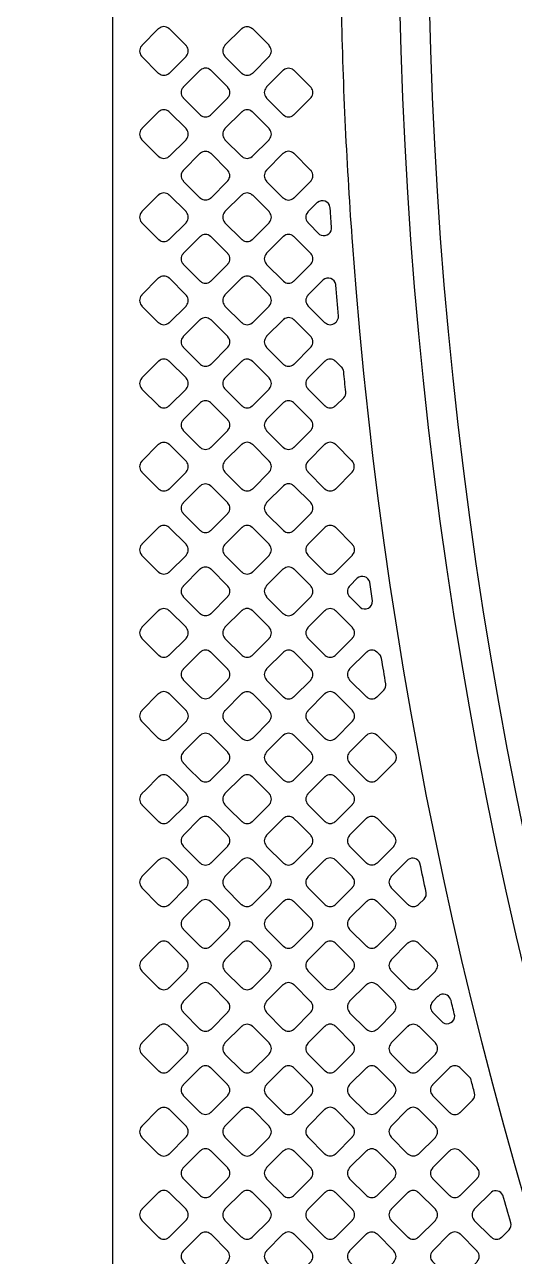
# Model space of a CAD drawing. Extents: x 0 to 248, y 0 to 175.
# Drawn here: x 77.443 to 78.713, y 146.224 to 149.418 of the extents above; entities that cross this region are included whole.
import ezdxf

# ---------------------------------------------------------------- set-up
doc = ezdxf.new("R2010")
doc.units = 0
doc.layers.add('gbr-dxf', color=7, linetype='Continuous')
doc.layers.add('gbr-outline-dxf', color=2, linetype='Continuous')

msp = doc.modelspace()

# ---------------------------------------------------------------- linework, layer by layer
at = {"layer": 'gbr-dxf', "linetype": 'Continuous'}
for points in [[(83.5493, 139.8215), (80.9089, 142.4619, -0.042015), (80.9048, 142.4667, -0.166954), (78.4137, 149.7194, -0.014027)], [(78.4899, 149.7178, 0.16691), (80.9647, 142.5139), (83.6011, 139.8775, -0.019676)], [(77.6717, 145.687), (77.6717, 146.5461, -0.016316), (77.6717, 146.5476, -0.016383), (77.6717, 146.5491), (77.6717, 147.4082, -0.016316), (77.6717, 147.4097, -0.01633), (77.6717, 147.4112), (77.6717, 147.4666, -0.013354), (77.6717, 147.4678), (77.6717, 149.4692, -0.034868)], [(78.2641, 149.4586, 0.012838), (78.2932, 148.8456, -0.017977), (78.2933, 148.844, 0.148382), (80.7903, 142.3653), (80.7906, 142.3649, 0.019899), (80.8008, 142.3538, -0.01365), (80.8016, 142.3529), (81.0112, 142.1433, -0.018805), (81.0124, 142.1422, 0.111695), (81.1151, 142.0774, -0.017124), (81.1165, 142.0768, -0.221605), (81.238, 141.9556, -0.020682), (81.2387, 141.9538, 0.111689), (81.3035, 141.8511, -0.023293)]]:
    msp.add_lwpolyline(points, format="xyb", dxfattribs=at)
for points in [[(77.7463, 149.3365, -0.091558), (77.7472, 149.3349), (77.7897, 149.2925, -0.103868), (77.7915, 149.2914, 0.379731), (77.8175, 149.2914, -0.096265), (77.8191, 149.2924), (77.8618, 149.335, -0.096266), (77.8627, 149.3367, 0.379731), (77.8627, 149.3626, -0.08798), (77.8618, 149.3641), (77.8191, 149.4068, -0.091855), (77.8176, 149.4078, 0.379731), (77.7916, 149.4078, -0.096265), (77.79, 149.4068), (77.7473, 149.3641, -0.096266), (77.7463, 149.3625, 0.379731)], [(77.9619, 149.3367, -0.107365), (77.9629, 149.3349), (78.0054, 149.2924, -0.103498), (78.0072, 149.2914, 0.378858), (78.0331, 149.2914, -0.095506), (78.0347, 149.2924), (78.0773, 149.3349, -0.095796), (78.0782, 149.3365, 0.379293), (78.0782, 149.3625, -0.104392), (78.0772, 149.3643), (78.0348, 149.4067, -0.107817), (78.0329, 149.4077, 0.379731), (78.007, 149.4077, -0.096265), (78.0053, 149.4068), (77.9629, 149.3643, -0.095916), (77.9619, 149.3627, 0.379289)], [(77.8541, 149.2289, -0.106082), (77.8551, 149.2271), (77.8976, 149.1846, -0.099711), (77.8993, 149.1836, 0.379293), (77.9253, 149.1836, -0.095956), (77.9269, 149.1846), (77.9695, 149.2272, -0.096314), (77.9705, 149.2288, 0.379703), (77.9706, 149.2548, -0.091581), (77.9696, 149.2563), (77.9269, 149.2991, -0.095895), (77.9252, 149.3001, 0.379293), (77.8993, 149.3, -0.096265), (77.8976, 149.2991), (77.8551, 149.2565, -0.096227), (77.8541, 149.2549, 0.379506)], [(78.0697, 149.2289, -0.103621), (78.0707, 149.2271), (78.1131, 149.1847, -0.09979), (78.1148, 149.1837, 0.379731), (78.1408, 149.1837, -0.09572), (78.1424, 149.1847), (78.1849, 149.2272, -0.095602), (78.1859, 149.2288, 0.378906), (78.1859, 149.2548, -0.107803), (78.1849, 149.2566), (78.1425, 149.299, -0.095895), (78.1408, 149.3, 0.378906), (78.1149, 149.3, -0.095506), (78.1132, 149.299), (78.0706, 149.2564, -0.095935), (78.0697, 149.2548, 0.379287)], [(77.7463, 149.1471, 0.379293), (77.7463, 149.1211, -0.087748), (77.7472, 149.1196), (77.7899, 149.0769, -0.100054), (77.7916, 149.0759, 0.379731), (77.8176, 149.0759, -0.096265), (77.8193, 149.0769), (77.8618, 149.1194, -0.096214), (77.8627, 149.121, 0.379672), (77.8628, 149.147, -0.091581), (77.8618, 149.1485), (77.8191, 149.1913, -0.095935), (77.8174, 149.1923, 0.379196), (77.7915, 149.1923, -0.096157), (77.7899, 149.1913), (77.7473, 149.1487, -0.095602)], [(77.9619, 149.1211, -0.105329), (77.9629, 149.1193), (78.0053, 149.0769, -0.099711), (78.007, 149.0759, 0.379293), (78.033, 149.0759, -0.095956), (78.0346, 149.0769), (78.0772, 149.1195, -0.096266), (78.0782, 149.1211, 0.379731), (78.0782, 149.1471, -0.091558), (78.0773, 149.1487), (78.0347, 149.1912, -0.096332), (78.0331, 149.1922, 0.379289), (78.0071, 149.1922, -0.095506), (78.0055, 149.1913), (77.9629, 149.1487, -0.097917), (77.9619, 149.147, 0.379287)], [(77.8542, 149.0393, 0.378771), (77.8542, 149.0134, -0.102052), (77.8552, 149.0116), (77.8977, 148.9692, -0.09866), (77.8993, 148.9682, 0.379441), (77.9253, 148.9682, -0.095506), (77.9269, 148.9691), (77.9695, 149.0117, -0.095602), (77.9704, 149.0133, 0.379293), (77.9704, 149.0393, -0.095956), (77.9694, 149.0409), (77.927, 149.0834, -0.100261), (77.9252, 149.0844, 0.379155), (77.8993, 149.0844, -0.097612), (77.8976, 149.0834), (77.8552, 149.041, -0.097795)], [(78.0696, 149.0133, -0.100032), (78.0706, 149.0116), (78.1132, 148.969, -0.096266), (78.1148, 148.968, 0.379731), (78.1408, 148.968, -0.09572), (78.1424, 148.969), (78.185, 149.0116, -0.096266), (78.186, 149.0133, 0.379731), (78.186, 149.0393, -0.09572), (78.185, 149.0409), (78.1422, 149.0837, -0.083134), (78.1408, 149.0846, 0.379731), (78.1149, 149.0846, -0.096265), (78.1132, 149.0836), (78.0705, 149.0409, -0.096266), (78.0696, 149.0393, 0.379731)], [(77.7463, 148.9055, -0.083271), (77.7472, 148.9041), (77.7899, 148.8614, -0.096266), (77.7915, 148.8604, 0.379731), (77.8175, 148.8604, -0.09572), (77.8191, 148.8614), (77.8618, 148.904, -0.096214), (77.8627, 148.9056, 0.379672), (77.8628, 148.9316, -0.095612), (77.8618, 148.9332), (77.8193, 148.9757, -0.099605), (77.8175, 148.9767, 0.378681), (77.7916, 148.9767, -0.097612), (77.79, 148.9758), (77.7473, 148.9331, -0.098), (77.7463, 148.9314, 0.379506)], [(77.9619, 148.9057, -0.102052), (77.9629, 148.9039), (78.0055, 148.8613, -0.097675), (78.0072, 148.8604, 0.378681), (78.0331, 148.8604, -0.095614), (78.0347, 148.8613), (78.0773, 148.9039, -0.095602), (78.0782, 148.9055, 0.379293), (78.0782, 148.9315, -0.096265), (78.0772, 148.9331), (78.0347, 148.9757, -0.100054), (78.0329, 148.9767, 0.379731), (78.007, 148.9767, -0.096265), (78.0053, 148.9757), (77.9629, 148.9333, -0.096227), (77.9619, 148.9316, 0.379506)], [(78.1773, 148.9055, -0.091558), (78.1783, 148.9039), (78.2079, 148.8742, 0.539425), (78.2392, 148.8884, -0.001153), (78.2356, 148.9414, -0.051697), (78.2349, 148.9444, 0.60336), (78.2025, 148.9566, -0.050691), (78.2001, 148.9549), (78.1783, 148.9331, -0.096558), (78.1773, 148.9314, 0.379731)], [(77.8541, 148.7978, -0.096265), (77.855, 148.7962), (77.8978, 148.7535, -0.091964), (77.8993, 148.7525, 0.379731), (77.9253, 148.7525, -0.095756), (77.9269, 148.7535), (77.9696, 148.7962, -0.096266), (77.9705, 148.7978, 0.379731), (77.9705, 148.8238, -0.100032), (77.9695, 148.8255), (77.927, 148.868, -0.103446), (77.9252, 148.869, 0.379731), (77.8993, 148.869, -0.096265), (77.8976, 148.868), (77.855, 148.8255, -0.095916), (77.8541, 148.8238, 0.379731)], [(78.0697, 148.7978, -0.096265), (78.0707, 148.7962), (78.1134, 148.7535, -0.091964), (78.1149, 148.7525, 0.379731), (78.1409, 148.7525, -0.096265), (78.1425, 148.7535), (78.185, 148.796, -0.095916), (78.186, 148.7976, 0.379731), (78.186, 148.8236, -0.100266), (78.185, 148.8253), (78.1423, 148.868, -0.087638), (78.1408, 148.869, 0.379731), (78.1149, 148.869, -0.096265), (78.1132, 148.868), (78.0707, 148.8254, -0.095916), (78.0697, 148.8238, 0.379731)], [(77.7463, 148.6901, -0.09572), (77.7473, 148.6884), (77.7898, 148.6459, -0.107548), (77.7916, 148.6449, 0.379731), (77.8176, 148.6449, -0.09572), (77.8193, 148.6459), (77.8618, 148.6884, -0.096266), (77.8627, 148.69, 0.379731), (77.8627, 148.716, -0.100032), (77.8617, 148.7177), (77.8192, 148.7602, -0.104018), (77.8174, 148.7612, 0.379731), (77.7915, 148.7612, -0.09572), (77.7898, 148.7602), (77.7473, 148.7177, -0.096266), (77.7463, 148.716, 0.379731)], [(77.9619, 148.69, -0.095866), (77.9628, 148.6884), (78.0056, 148.6457, -0.094397), (78.0072, 148.6447, 0.379506), (78.0331, 148.6447, -0.096117), (78.0348, 148.6457), (78.0774, 148.6883, -0.095916), (78.0784, 148.69, 0.379731), (78.0784, 148.7159, -0.099825), (78.0774, 148.7177), (78.0348, 148.7602, -0.103821), (78.0331, 148.7612, 0.379506), (78.0071, 148.7612, -0.098229), (78.0054, 148.7602), (77.9628, 148.7176, -0.095796), (77.9619, 148.716, 0.378906)], [(78.1775, 148.69, -0.099643), (78.1785, 148.6883), (78.2211, 148.6458, -0.095364), (78.2227, 148.6448, 0.37864), (78.2486, 148.6449, -0.097995), (78.2503, 148.6458), (78.2517, 148.6472), (78.2517, 148.6473, 0.203572), (78.257, 148.662, -0.039868), (78.257, 148.6623, -0.001711), (78.2502, 148.7427, -0.042186), (78.2499, 148.7438, 0.59703), (78.217, 148.756, -0.033529), (78.2163, 148.7554), (78.1785, 148.7176, -0.095535), (78.1775, 148.716, 0.378906)], [(77.8542, 148.5823, -0.107718), (77.8553, 148.5805), (77.8976, 148.5381, -0.104018), (77.8994, 148.537, 0.379731), (77.9254, 148.537, -0.096225), (77.9271, 148.538), (77.9695, 148.5805, -0.096558), (77.9705, 148.5821, 0.379731), (77.9705, 148.6081, -0.103612), (77.9695, 148.6099), (77.9271, 148.6523, -0.107548), (77.9252, 148.6534, 0.379731), (77.8993, 148.6534, -0.096225), (77.8976, 148.6524), (77.8552, 148.6099, -0.096558), (77.8542, 148.6083, 0.379731)], [(78.0697, 148.6081, 0.379293), (78.0697, 148.5822, -0.091745), (78.0706, 148.5806), (78.1133, 148.5379, -0.087638), (78.1148, 148.537, 0.379731), (78.1408, 148.537, -0.096265), (78.1424, 148.538), (78.185, 148.5806, -0.096214), (78.186, 148.5822, 0.379672), (78.186, 148.6082, -0.103621), (78.185, 148.61), (78.1425, 148.6525, -0.091205), (78.1409, 148.6535, 0.378858), (78.115, 148.6535, -0.09527), (78.1134, 148.6525), (78.0706, 148.6098, -0.095602)], [(77.7464, 148.4745, -0.095614), (77.7473, 148.4729), (77.7901, 148.4301, -0.091364), (77.7916, 148.4292, 0.378906), (77.8176, 148.4292, -0.095506), (77.8192, 148.4302), (77.8619, 148.4728, -0.095935), (77.8629, 148.4745, 0.379287), (77.8629, 148.5004, -0.091581), (77.8619, 148.502), (77.8192, 148.5447, -0.095796), (77.8175, 148.5457, 0.379032), (77.7916, 148.5457, -0.098229), (77.7899, 148.5447), (77.7473, 148.5021, -0.097675), (77.7464, 148.5004, 0.378681)], [(77.962, 148.4745, -0.107598), (77.963, 148.4727), (78.0054, 148.4303, -0.103498), (78.0072, 148.4293, 0.379293), (78.0331, 148.4293, -0.095956), (78.0348, 148.4303), (78.0772, 148.4728, -0.096266), (78.0782, 148.4744, 0.379731), (78.0782, 148.5004, -0.103612), (78.0772, 148.5022), (78.0349, 148.5445, -0.107817), (78.0331, 148.5455, 0.379289), (78.0071, 148.5456, -0.095506), (78.0055, 148.5446), (77.963, 148.5021, -0.095935), (77.962, 148.5004, 0.379287)], [(78.1774, 148.4745, -0.096265), (78.1784, 148.4729), (78.221, 148.4302, -0.096332), (78.2227, 148.4292, 0.379289), (78.2486, 148.4292, -0.095778), (78.2503, 148.4302), (78.2707, 148.4506), (78.2707, 148.4506, 0.208264), (78.276, 148.4657, -0.001149), (78.2706, 148.5184, -0.038953), (78.2706, 148.5187, 0.154641), (78.2654, 148.5296, -0.04073), (78.2652, 148.5298), (78.2504, 148.5446, -0.104018), (78.2486, 148.5457, 0.379731), (78.2226, 148.5457, -0.09572), (78.221, 148.5447), (78.1784, 148.5021, -0.095916), (78.1774, 148.5005, 0.379731)], [(77.8542, 148.3926, 0.379214), (77.8542, 148.3667, -0.096625), (77.8552, 148.365), (77.8978, 148.3225, -0.091913), (77.8993, 148.3215, 0.379731), (77.9253, 148.3215, -0.09572), (77.9269, 148.3225), (77.9695, 148.3651, -0.096314), (77.9705, 148.3668, 0.379703), (77.9706, 148.3927, -0.091581), (77.9696, 148.3943), (77.927, 148.4369, -0.095796), (77.9253, 148.4379, 0.378815), (77.8994, 148.4379, -0.095506), (77.8978, 148.4369), (77.8551, 148.3943, -0.095602)], [(78.0697, 148.3668, -0.104215), (78.0707, 148.365), (78.1132, 148.3225, -0.100054), (78.1149, 148.3215, 0.379731), (78.1409, 148.3215, -0.096265), (78.1425, 148.3225), (78.185, 148.365, -0.096266), (78.186, 148.3666, 0.379731), (78.186, 148.3926, -0.107718), (78.185, 148.3944), (78.1425, 148.4369, -0.096266), (78.1408, 148.4379, 0.379731), (78.1149, 148.4379, -0.09572), (78.1132, 148.4369), (78.0707, 148.3944, -0.095916), (78.0697, 148.3928, 0.379731)], [(77.7464, 148.2589, -0.096265), (77.7474, 148.2573), (77.7898, 148.2149, -0.107817), (77.7916, 148.2138, 0.379731), (77.8176, 148.2138, -0.096265), (77.8193, 148.2148), (77.8618, 148.2573, -0.095916), (77.8627, 148.259, 0.379731), (77.8627, 148.2849, -0.100266), (77.8617, 148.2866), (77.8194, 148.329, -0.104018), (77.8176, 148.33, 0.379731), (77.7916, 148.33, -0.095865), (77.79, 148.3291), (77.7474, 148.2865, -0.095628), (77.7464, 148.2849, 0.379731)], [(77.9619, 148.259, -0.095506), (77.9628, 148.2574), (78.0056, 148.2146, -0.091703), (78.0072, 148.2137, 0.379293), (78.0331, 148.2137, -0.096625), (78.0348, 148.2147), (78.0774, 148.2573, -0.096121), (78.0784, 148.2589, 0.379672), (78.0784, 148.2849, -0.091581), (78.0774, 148.2864), (78.0347, 148.3292, -0.095602), (78.033, 148.3302, 0.379214), (78.0071, 148.3301, -0.096625), (78.0054, 148.3292), (77.9629, 148.2866, -0.096332), (77.9619, 148.285, 0.379289)], [(78.1774, 148.2589, -0.096157), (78.1784, 148.2573), (78.221, 148.2147, -0.095585), (78.2226, 148.2137, 0.379276), (78.2486, 148.2137, -0.095612), (78.2502, 148.2147), (78.2929, 148.2574, 0.203872), (78.2979, 148.2722), (78.2974, 148.2766, 0.149021), (78.2923, 148.2871, -0.041974), (78.2921, 148.2873), (78.2504, 148.329, -0.103498), (78.2486, 148.3301, 0.378815), (78.2227, 148.3301, -0.095778), (78.221, 148.3291), (78.1784, 148.2865, -0.095935), (78.1774, 148.2849, 0.379196)], [(77.8542, 148.1513, -0.107762), (77.8553, 148.1494), (77.8977, 148.107, -0.103821), (77.8994, 148.106, 0.379731), (77.9254, 148.106, -0.096265), (77.9271, 148.107), (77.9696, 148.1495, -0.095916), (77.9705, 148.1511, 0.379731), (77.9705, 148.1771, -0.103999), (77.9695, 148.1789), (77.9271, 148.2213, -0.107758), (77.9252, 148.2223, 0.379731), (77.8993, 148.2223, -0.096265), (77.8976, 148.2213), (77.8552, 148.1789, -0.095916), (77.8542, 148.1773, 0.379731)], [(78.0697, 148.1771, 0.379293), (78.0697, 148.1511, -0.091954), (78.0706, 148.1496), (78.1133, 148.1069, -0.087516), (78.1148, 148.106, 0.379731), (78.1408, 148.106, -0.09572), (78.1424, 148.1069), (78.185, 148.1496, -0.096214), (78.186, 148.1512, 0.379672), (78.186, 148.1772, -0.095612), (78.1851, 148.1788), (78.1423, 148.2215, -0.082483), (78.1409, 148.2224, 0.378906), (78.115, 148.2224, -0.095506), (78.1134, 148.2214), (78.0706, 148.1787, -0.095602)], [(77.7463, 148.0434, -0.09148), (77.7472, 148.0419), (77.7899, 147.9992, -0.103498), (77.7917, 147.9982, 0.378906), (77.8176, 147.9982, -0.095506), (77.8192, 147.9991), (77.8619, 148.0418, -0.095602), (77.8629, 148.0435, 0.379293), (77.8629, 148.0694, -0.087748), (77.8619, 148.0709), (77.8191, 148.1137, -0.091913), (77.8176, 148.1146, 0.379731), (77.7916, 148.1146, -0.09572), (77.79, 148.1137), (77.7473, 148.071, -0.096332), (77.7463, 148.0694, 0.379289)], [(77.962, 148.0435, -0.109166), (77.9631, 148.0416), (78.0054, 147.9993, -0.103498), (78.0072, 147.9983, 0.379293), (78.0331, 147.9983, -0.095956), (78.0348, 147.9993), (78.0772, 148.0418, -0.096266), (78.0782, 148.0434, 0.379731), (78.0782, 148.0694, -0.103612), (78.0772, 148.0712), (78.0349, 148.1134, -0.107817), (78.0331, 148.1145, 0.379289), (78.0071, 148.1145, -0.095506), (78.0055, 148.1135), (77.963, 148.0711, -0.097917), (77.962, 148.0694, 0.379287)], [(78.1774, 148.0434, -0.087748), (78.1783, 148.0419), (78.2212, 147.999, -0.083056), (78.2226, 147.9981, 0.379731), (78.2486, 147.9981, -0.09572), (78.2502, 147.9991), (78.2929, 148.0418, -0.096266), (78.2939, 148.0435, 0.379731), (78.2939, 148.0694, -0.082756), (78.293, 148.0708), (78.2501, 148.1138, -0.087516), (78.2486, 148.1147, 0.379731), (78.2227, 148.1147, -0.09572), (78.221, 148.1137), (78.1783, 148.071, -0.095916), (78.1774, 148.0694, 0.379731)], [(77.8542, 147.9616, 0.379214), (77.8542, 147.9356, -0.104392), (77.8552, 147.9338), (77.8976, 147.8915, -0.09979), (77.8993, 147.8905, 0.379731), (77.9253, 147.8905, -0.09572), (77.9269, 147.8914), (77.9695, 147.9341, -0.096111), (77.9705, 147.9357, 0.379229), (77.9705, 147.9617, -0.091476), (77.9696, 147.9632), (77.927, 148.0058, -0.095796), (77.9253, 148.0068, 0.378815), (77.8994, 148.0068, -0.095506), (77.8978, 148.0059), (77.8551, 147.9632, -0.095602)], [(78.0697, 147.9357, -0.103612), (78.0707, 147.9339), (78.1132, 147.8915, -0.09979), (78.1149, 147.8904, 0.379731), (78.1409, 147.8904, -0.09572), (78.1425, 147.8914), (78.185, 147.9339, -0.096266), (78.186, 147.9356, 0.379731), (78.186, 147.9615, -0.107718), (78.185, 147.9634), (78.1425, 148.0059, -0.096266), (78.1408, 148.0069, 0.379731), (78.1149, 148.0069, -0.09572), (78.1132, 148.0059), (78.0707, 147.9634, -0.096266), (78.0697, 147.9617, 0.379731)], [(78.2852, 147.9616, 0.379293), (78.2852, 147.9356, -0.096625), (78.2862, 147.934), (78.313, 147.9072, 0.637213), (78.3454, 147.924, -0.001064), (78.3382, 147.9721, 0.553605), (78.3059, 147.9829), (78.2862, 147.9632, -0.095796)], [(77.7464, 147.8279, -0.087314), (77.7473, 147.8264), (77.7899, 147.7838, -0.09979), (77.7916, 147.7828, 0.379731), (77.8176, 147.7828, -0.09572), (77.8193, 147.7838), (77.8618, 147.8263, -0.096266), (77.8627, 147.8279, 0.379731), (77.8627, 147.8539, -0.092139), (77.8618, 147.8555), (77.8192, 147.898, -0.096227), (77.8176, 147.899, 0.379731), (77.7916, 147.899, -0.096265), (77.79, 147.898), (77.7474, 147.8555, -0.096266), (77.7464, 147.8538, 0.379731)], [(77.9619, 147.8279, -0.103834), (77.9629, 147.8262), (78.0054, 147.7837, -0.09979), (78.0071, 147.7827, 0.379731), (78.0331, 147.7827, -0.09572), (78.0347, 147.7836), (78.0774, 147.8263, -0.095628), (78.0784, 147.8279, 0.379731), (78.0784, 147.8539, -0.091745), (78.0774, 147.8554), (78.0347, 147.8981, -0.095916), (78.0331, 147.8991, 0.379731), (78.0071, 147.8991, -0.096265), (78.0054, 147.8981), (77.9629, 147.8556, -0.095916), (77.9619, 147.8539, 0.379731)], [(78.1775, 147.8279, -0.099825), (78.1785, 147.8262), (78.221, 147.7837, -0.095958), (78.2226, 147.7827, 0.379731), (78.2486, 147.7827, -0.09572), (78.2502, 147.7837), (78.2928, 147.8263, -0.095916), (78.2938, 147.8279, 0.379731), (78.2938, 147.8539, -0.096265), (78.2928, 147.8556), (78.2503, 147.898, -0.100054), (78.2486, 147.899, 0.379731), (78.2227, 147.899, -0.096265), (78.221, 147.8981), (78.1785, 147.8555, -0.095916), (78.1775, 147.8539, 0.379731)], [(77.8542, 147.7202, -0.100266), (77.8552, 147.7185), (77.8978, 147.6759, -0.096266), (77.8994, 147.675, 0.379731), (77.9254, 147.675, -0.09572), (77.9271, 147.6759), (77.9696, 147.7184, -0.096266), (77.9705, 147.7201, 0.379731), (77.9705, 147.746, -0.096225), (77.9695, 147.7477), (77.927, 147.7903, -0.100054), (77.9252, 147.7913, 0.379731), (77.8993, 147.7913, -0.096265), (77.8976, 147.7903), (77.8552, 147.7479, -0.095916), (77.8542, 147.7462, 0.379731)], [(78.0697, 147.7201, -0.099603), (78.0707, 147.7184), (78.1132, 147.6759, -0.095535), (78.1148, 147.6749, 0.378906), (78.1408, 147.6749, -0.095778), (78.1424, 147.6759), (78.1851, 147.7186, -0.095602), (78.186, 147.7202, 0.379293), (78.186, 147.7461, -0.095956), (78.185, 147.7478), (78.1424, 147.7905, -0.083121), (78.141, 147.7914, 0.379731), (78.115, 147.7914, -0.096265), (78.1133, 147.7904), (78.0707, 147.7477, -0.096111), (78.0697, 147.7461, 0.379289)], [(78.2851, 147.7202, -0.095612), (78.2861, 147.7186), (78.3288, 147.6759, -0.095824), (78.3304, 147.6749, 0.378943), (78.3564, 147.6749, -0.095778), (78.358, 147.6759), (78.3747, 147.6926), (78.3748, 147.6926, 0.217125), (78.38, 147.7084, -0.001434), (78.3689, 147.7745), (78.3689, 147.7747, 0.139352), (78.3639, 147.7844, -0.042496), (78.3637, 147.7847), (78.3581, 147.7903, -0.104018), (78.3563, 147.7913, 0.379731), (78.3303, 147.7913, -0.09572), (78.3287, 147.7903), (78.2861, 147.7478, -0.096214), (78.2852, 147.7461, 0.379672)], [(77.7463, 147.6123, -0.082756), (77.7472, 147.611), (77.79, 147.5681, -0.096266), (77.7916, 147.5672, 0.379731), (77.8176, 147.5672, -0.09572), (77.8193, 147.5681), (77.8619, 147.6108, -0.096266), (77.8629, 147.6124, 0.379731), (77.8629, 147.6384, -0.09572), (77.8619, 147.64), (77.8193, 147.6826, -0.09979), (77.8176, 147.6836, 0.379731), (77.7916, 147.6836, -0.09572), (77.79, 147.6826), (77.7473, 147.64, -0.096266), (77.7463, 147.6383, 0.379731)], [(77.962, 147.6124, -0.100266), (77.963, 147.6107), (78.0055, 147.5682, -0.096111), (78.0071, 147.5673, 0.379289), (78.0331, 147.5672, -0.095866), (78.0347, 147.5682), (78.0773, 147.6108, -0.095585), (78.0782, 147.6124, 0.379287), (78.0782, 147.6383, -0.096157), (78.0773, 147.64), (78.0348, 147.6825, -0.099849), (78.033, 147.6835, 0.379293), (78.0071, 147.6835, -0.096625), (78.0054, 147.6825), (77.963, 147.64, -0.095916), (77.962, 147.6384, 0.379731)], [(78.1773, 147.6383, 0.379214), (78.1774, 147.6124, -0.095956), (78.1783, 147.6107), (78.2211, 147.568, -0.091437), (78.2226, 147.5671, 0.379731), (78.2486, 147.5671, -0.096265), (78.2502, 147.5681), (78.2929, 147.6108, -0.096332), (78.2939, 147.6124, 0.379289), (78.2939, 147.6384, -0.0827), (78.2931, 147.6398), (78.2501, 147.6827, -0.08752), (78.2486, 147.6837, 0.378815), (78.2227, 147.6837, -0.095506), (78.221, 147.6827), (78.1783, 147.64, -0.095535)], [(77.8542, 147.5046, -0.096248), (77.8552, 147.503), (77.8694, 147.4887), (77.8977, 147.4604, -0.092126), (77.8993, 147.4594, 0.379731), (77.9253, 147.4594, -0.09572), (77.9269, 147.4604), (77.9696, 147.503, -0.095916), (77.9705, 147.5047, 0.379731), (77.9705, 147.5306, -0.100266), (77.9695, 147.5324), (77.9272, 147.5747, -0.103868), (77.9254, 147.5758, 0.379731), (77.8994, 147.5758, -0.096265), (77.8977, 147.5748), (77.8552, 147.5322, -0.095916), (77.8542, 147.5306, 0.379731)], [(78.0697, 147.5047, -0.095866), (78.0706, 147.5031), (78.1134, 147.4603, -0.091364), (78.115, 147.4594, 0.379214), (78.1409, 147.4594, -0.096625), (78.1426, 147.4604), (78.185, 147.5029, -0.096121), (78.186, 147.5045, 0.379672), (78.186, 147.5305, -0.100082), (78.185, 147.5322), (78.1423, 147.5749, -0.08752), (78.1408, 147.5759, 0.379214), (78.1149, 147.5758, -0.095956), (78.1132, 147.5749), (78.0707, 147.5323, -0.096266), (78.0697, 147.5307, 0.379289)], [(78.2852, 147.5046, -0.095612), (78.2861, 147.5029), (78.3288, 147.4603, -0.091205), (78.3303, 147.4594, 0.379214), (78.3563, 147.4594, -0.095956), (78.3579, 147.4604), (78.4036, 147.5061, 0.306791), (78.404, 147.5289), (78.3579, 147.5749, -0.08752), (78.3564, 147.5758, 0.37925), (78.3305, 147.5758, -0.096625), (78.3288, 147.5748), (78.2862, 147.5322, -0.096214), (78.2852, 147.5305, 0.379672)], [(77.7463, 147.3967, -0.100082), (77.7473, 147.395), (77.7898, 147.3525, -0.096227), (77.7915, 147.3515, 0.379201), (77.8174, 147.3516, -0.095956), (77.8191, 147.3525), (77.8619, 147.3953, -0.094757), (77.8628, 147.397, 0.378399), (77.8628, 147.4229, -0.095956), (77.8618, 147.4245), (77.8335, 147.4528), (77.8193, 147.467, -0.100335), (77.8176, 147.468, 0.379672), (77.7916, 147.468, -0.096157), (77.79, 147.467), (77.7573, 147.4344), (77.7473, 147.4243, -0.096627), (77.7463, 147.4227, 0.3795)], [(77.9618, 147.3969, -0.087248), (77.9627, 147.3954), (77.9732, 147.3849), (78.0057, 147.3525, -0.087645), (78.0071, 147.3516, 0.378879), (78.0331, 147.3516, -0.096367), (78.0347, 147.3525), (78.067, 147.3849), (78.0775, 147.3953, -0.095602), (78.0784, 147.3969, 0.378906), (78.0784, 147.4229, -0.09148), (78.0775, 147.4244), (78.0347, 147.4672, -0.095602), (78.0331, 147.4681, 0.379293), (78.0071, 147.4681, -0.095956), (78.0055, 147.4671), (77.9628, 147.4245, -0.096332), (77.9618, 147.4228, 0.379289)], [(78.1775, 147.3969, -0.09148), (78.1784, 147.3953), (78.1888, 147.3849), (78.221, 147.3527, -0.096111), (78.2227, 147.3517, 0.37981), (78.2486, 147.3517, -0.095956), (78.2503, 147.3527), (78.2824, 147.3848), (78.2928, 147.3953, -0.095535), (78.2938, 147.3969, 0.379214), (78.2938, 147.4229, -0.088014), (78.2929, 147.4244), (78.2502, 147.467, -0.092126), (78.2486, 147.468, 0.379731), (78.2227, 147.468, -0.09572), (78.221, 147.467), (78.1785, 147.4245, -0.096332), (78.1775, 147.4228, 0.379289)], [(77.8541, 147.2891, -0.1082), (77.8551, 147.2872), (77.8975, 147.2448, -0.104101), (77.8993, 147.2438, 0.379201), (77.9253, 147.2438, -0.095956), (77.9269, 147.2448), (77.9695, 147.2874, -0.096111), (77.9705, 147.289, 0.379423), (77.9705, 147.315, -0.107803), (77.9695, 147.3168), (77.9373, 147.349), (77.9271, 147.3592, -0.107585), (77.9252, 147.3603, 0.378329), (77.8993, 147.3603, -0.097183), (77.8977, 147.3593), (77.8551, 147.3167, -0.096857), (77.8541, 147.315, 0.3795)], [(78.0697, 147.2891, -0.096625), (78.0707, 147.2874), (78.1133, 147.2449, -0.092233), (78.1148, 147.2439, 0.37981), (78.1408, 147.2439, -0.095956), (78.1424, 147.2449), (78.185, 147.2875, -0.096332), (78.186, 147.2891, 0.37981), (78.186, 147.3151, -0.104392), (78.185, 147.3169), (78.1529, 147.349), (78.1426, 147.3592, -0.103498), (78.1409, 147.3603, 0.378906), (78.1149, 147.3603, -0.095506), (78.1133, 147.3593), (78.103, 147.349), (78.0707, 147.3167, -0.096627), (78.0697, 147.315, 0.379731)], [(78.2852, 147.2891, -0.087784), (78.2861, 147.2876), (78.3287, 147.2451, -0.100151), (78.3304, 147.2441, 0.379415), (78.3564, 147.244, -0.095612), (78.358, 147.245), (78.4005, 147.2875, -0.095686), (78.4015, 147.2892, 0.379163), (78.4014, 147.3151, -0.096815), (78.4005, 147.3168), (78.3685, 147.3488), (78.3683, 147.349), (78.358, 147.3593, -0.099849), (78.3563, 147.3603, 0.378906), (78.3303, 147.3603, -0.095866), (78.3287, 147.3593), (78.3183, 147.3489), (78.2861, 147.3168, -0.096627), (78.2852, 147.3151, 0.379731)], [(77.7464, 147.1814, -0.103884), (77.7474, 147.1796), (77.7899, 147.1371, -0.100093), (77.7916, 147.1361, 0.379422), (77.8176, 147.1361, -0.096625), (77.8192, 147.1371), (77.8617, 147.1796, -0.096332), (77.8627, 147.1812, 0.37981), (77.8627, 147.2072, -0.092348), (77.8618, 147.2087), (77.8191, 147.2514, -0.096111), (77.8174, 147.2524, 0.379357), (77.7915, 147.2524, -0.096507), (77.7898, 147.2515), (77.7473, 147.209, -0.096423), (77.7464, 147.2073, 0.379)], [(77.9619, 147.2072, 0.37947), (77.9619, 147.1813, -0.108153), (77.963, 147.1794), (78.0052, 147.1371, -0.10399), (78.007, 147.1361, 0.379308), (78.033, 147.1361, -0.09601), (78.0346, 147.137), (78.0773, 147.1797, -0.096227), (78.0782, 147.1814, 0.379422), (78.0782, 147.2073, -0.104293), (78.0772, 147.2091), (78.0349, 147.2514, -0.108174), (78.0331, 147.2524, 0.379357), (78.0071, 147.2524, -0.095968), (78.0055, 147.2515), (77.9629, 147.2089, -0.096328)], [(78.1773, 147.1813, -0.083792), (78.1782, 147.1799), (78.2209, 147.1372, -0.096627), (78.2226, 147.1362, 0.379415), (78.2485, 147.1362, -0.09601), (78.2502, 147.1372), (78.2928, 147.1798, -0.096405), (78.2938, 147.1815, 0.378836), (78.2938, 147.2074, -0.096259), (78.2928, 147.2091), (78.2503, 147.2516, -0.100215), (78.2486, 147.2526, 0.379249), (78.2226, 147.2526, -0.096458), (78.221, 147.2516), (78.1783, 147.2089, -0.096857), (78.1773, 147.2073, 0.379731)], [(78.3929, 147.1814, -0.087916), (78.3938, 147.18), (78.4365, 147.1372, -0.100215), (78.4382, 147.1362, 0.379201), (78.4642, 147.1362, -0.095956), (78.4658, 147.1372), (78.4795, 147.1509, 0.237517), (78.4846, 147.1681), (78.4846, 147.1682, -0.00165), (78.4683, 147.2441, 0.476096), (78.438, 147.2532), (78.3938, 147.209, -0.096527), (78.3929, 147.2074, 0.37937)], [(77.8542, 147.0736, -0.104392), (77.8552, 147.0718), (77.8976, 147.0294, -0.100151), (77.8993, 147.0284, 0.379308), (77.9253, 147.0284, -0.09601), (77.9269, 147.0293), (77.9694, 147.0719, -0.096227), (77.9704, 147.0735, 0.378952), (77.9704, 147.0995, -0.092052), (77.9695, 147.101), (77.9269, 147.1436, -0.096527), (77.9252, 147.1446, 0.37947), (77.8993, 147.1446, -0.096458), (77.8976, 147.1436), (77.8552, 147.1012, -0.096627), (77.8542, 147.0995, 0.379731)], [(78.0696, 147.0995, 0.378939), (78.0696, 147.0736, -0.107964), (78.0706, 147.0717), (78.113, 147.0293, -0.104101), (78.1148, 147.0283, 0.379261), (78.1407, 147.0283, -0.095956), (78.1424, 147.0293), (78.185, 147.072, -0.096121), (78.186, 147.0736, 0.379644), (78.186, 147.0996, -0.104663), (78.1849, 147.1014), (78.1426, 147.1437, -0.108174), (78.1408, 147.1447, 0.3795), (78.1148, 147.1447, -0.096614), (78.1132, 147.1438), (78.0705, 147.1012, -0.096539)], [(78.2851, 147.0996, 0.379692), (78.2852, 147.0737, -0.096953), (78.2861, 147.072), (78.3288, 147.0293, -0.092233), (78.3304, 147.0284, 0.37981), (78.3563, 147.0284, -0.095956), (78.358, 147.0294), (78.4006, 147.072, -0.096332), (78.4016, 147.0736, 0.37981), (78.4016, 147.0996, -0.10047), (78.4006, 147.1013), (78.3581, 147.1438, -0.104264), (78.3563, 147.1448, 0.379802), (78.3303, 147.1448, -0.096475), (78.3287, 147.1438), (78.2861, 147.1013, -0.096857)], [(77.7464, 146.9657, -0.10047), (77.7474, 146.964), (77.7898, 146.9216, -0.096111), (77.7915, 146.9206, 0.37981), (77.8175, 146.9206, -0.095956), (77.8191, 146.9216), (77.8617, 146.9642, -0.096332), (77.8627, 146.9658, 0.37981), (77.8627, 146.9918, -0.096625), (77.8617, 146.9934), (77.8193, 147.0359, -0.100151), (77.8175, 147.0369, 0.379731), (77.7916, 147.0369, -0.096458), (77.7899, 147.0359), (77.7474, 146.9934, -0.096627), (77.7464, 146.9917, 0.379731)], [(77.9619, 146.9918, 0.37947), (77.9619, 146.9659, -0.104293), (77.9629, 146.9641), (78.0054, 146.9216, -0.100824), (78.0071, 146.9206, 0.379742), (78.0331, 146.9206, -0.095973), (78.0347, 146.9216), (78.0772, 146.9641, -0.096121), (78.0782, 146.9658, 0.379233), (78.0782, 146.9917, -0.092621), (78.0772, 146.9933), (78.0346, 147.0359, -0.096527), (78.0329, 147.0369, 0.379), (78.007, 147.0369, -0.095968), (78.0053, 147.0359), (77.9629, 146.9935, -0.096527)], [(78.1772, 146.9917, 0.379248), (78.1773, 146.9657, -0.096723), (78.1782, 146.9641), (78.2207, 146.9217, -0.107817), (78.2226, 146.9206, 0.37981), (78.2485, 146.9206, -0.096625), (78.2502, 146.9216), (78.2928, 146.9642, -0.096111), (78.2938, 146.9658, 0.379451), (78.2938, 146.9918, -0.100588), (78.2928, 146.9935), (78.2503, 147.036, -0.103923), (78.2485, 147.037, 0.37909), (78.2226, 147.037, -0.096117), (78.2209, 147.036), (78.1782, 146.9933, -0.096509)], [(78.3929, 146.9658, -0.083317), (78.3937, 146.9644), (78.4366, 146.9216, -0.096111), (78.4382, 146.9206, 0.37981), (78.4642, 146.9206, -0.095956), (78.4658, 146.9216), (78.5084, 146.9642, -0.096332), (78.5094, 146.9658, 0.37981), (78.5094, 146.9918, -0.096625), (78.5084, 146.9935), (78.4658, 147.036, -0.100151), (78.4641, 147.0371, 0.379731), (78.4382, 147.0371, -0.096458), (78.4365, 147.0361), (78.3938, 146.9934, -0.096627), (78.3929, 146.9918, 0.379731)], [(77.8541, 146.858, -0.10047), (77.8551, 146.8563), (77.8976, 146.8138, -0.096111), (77.8993, 146.8128, 0.379415), (77.9252, 146.8128, -0.095612), (77.9269, 146.8137), (77.9695, 146.8564, -0.096092), (77.9705, 146.8581, 0.378836), (77.9705, 146.884, -0.096259), (77.9695, 146.8856), (77.9269, 146.9282, -0.100215), (77.9252, 146.9292, 0.379249), (77.8993, 146.9292, -0.096458), (77.8976, 146.9282), (77.8551, 146.8857, -0.096627), (77.8541, 146.884, 0.379731)], [(78.0697, 146.8841, 0.379649), (78.0697, 146.8581, -0.104765), (78.0707, 146.8563), (78.1131, 146.8139, -0.100824), (78.1148, 146.8129, 0.37981), (78.1408, 146.8129, -0.096625), (78.1424, 146.8139), (78.1849, 146.8563, -0.096111), (78.1859, 146.858, 0.37975), (78.1859, 146.884, -0.09253), (78.185, 146.8855), (78.1423, 146.9282, -0.096527), (78.1407, 146.9292, 0.379172), (78.1147, 146.9292, -0.096265), (78.1131, 146.9282), (78.0706, 146.8857, -0.096726)], [(78.2851, 146.8581, -0.107922), (78.2861, 146.8562), (78.3286, 146.8138, -0.103923), (78.3304, 146.8127, 0.379201), (78.3563, 146.8128, -0.096625), (78.358, 146.8137), (78.4006, 146.8563, -0.096111), (78.4016, 146.858, 0.379451), (78.4016, 146.8839, -0.104473), (78.4006, 146.8857), (78.3581, 146.9282, -0.108118), (78.3562, 146.9292, 0.379249), (78.3303, 146.9292, -0.096458), (78.3287, 146.9282), (78.2861, 146.8857, -0.096627), (78.2851, 146.884, 0.3795)], [(78.5007, 146.884, 0.379347), (78.5008, 146.858, -0.096475), (78.5017, 146.8564), (78.5277, 146.8304, 0.579421), (78.5587, 146.8483, -0.000909), (78.549, 146.8878, -0.066825), (78.5478, 146.8905, 0.544462), (78.5162, 146.8994, -0.062835), (78.5139, 146.8978), (78.5017, 146.8856, -0.095895)], [(77.7464, 146.7503, -0.096475), (77.7474, 146.7487), (77.79, 146.706, -0.092289), (77.7916, 146.7051, 0.379415), (77.8176, 146.7051, -0.09601), (77.8192, 146.706), (77.8617, 146.7486, -0.096405), (77.8627, 146.7502, 0.378836), (77.8627, 146.7762, -0.100588), (77.8617, 146.7779), (77.8192, 146.8204, -0.104101), (77.8174, 146.8214, 0.379249), (77.7914, 146.8214, -0.096458), (77.7898, 146.8204), (77.7474, 146.778, -0.096627), (77.7464, 146.7763, 0.379731)], [(77.9618, 146.7762, 0.379248), (77.9619, 146.7503, -0.100828), (77.9629, 146.7485), (78.0054, 146.706, -0.096627), (78.007, 146.7051, 0.379451), (78.033, 146.705, -0.096117), (78.0346, 146.706), (78.0773, 146.7487, -0.095895), (78.0782, 146.7503, 0.379201), (78.0782, 146.7763, -0.096625), (78.0772, 146.7779), (78.0347, 146.8204, -0.100151), (78.033, 146.8214, 0.379463), (78.0071, 146.8214, -0.096117), (78.0054, 146.8205), (77.9628, 146.7779, -0.096605)], [(78.1773, 146.7503, -0.092052), (78.1783, 146.7487), (78.2209, 146.7061, -0.103973), (78.2227, 146.7051, 0.379422), (78.2487, 146.7051, -0.096625), (78.2503, 146.7061), (78.2928, 146.7486, -0.096111), (78.2938, 146.7502, 0.379308), (78.2938, 146.7761, -0.08785), (78.2929, 146.7776), (78.25, 146.8205, -0.092456), (78.2485, 146.8214, 0.37947), (78.2225, 146.8214, -0.096458), (78.2209, 146.8204), (78.1783, 146.7779, -0.096627), (78.1773, 146.7762, 0.379357)], [(78.3928, 146.7502, -0.096117), (78.3938, 146.7485), (78.4362, 146.7061, -0.10771), (78.4381, 146.7051, 0.379201), (78.464, 146.7051, -0.095956), (78.4657, 146.7061), (78.5083, 146.7487, -0.096332), (78.5093, 146.7503, 0.379451), (78.5093, 146.7763, -0.100082), (78.5083, 146.778), (78.4659, 146.8204, -0.104101), (78.4641, 146.8214, 0.379249), (78.4382, 146.8214, -0.096458), (78.4365, 146.8204), (78.3938, 146.7778, -0.096627), (78.3929, 146.7761, 0.3795)], [(77.8542, 146.6685, 0.379248), (77.8542, 146.6425, -0.096723), (77.8552, 146.6409), (77.8977, 146.5983, -0.092233), (77.8993, 146.5974, 0.37981), (77.9253, 146.5974, -0.095956), (77.9269, 146.5983), (77.9694, 146.6408, -0.096111), (77.9704, 146.6425, 0.379451), (77.9704, 146.6684, -0.100588), (77.9694, 146.6701), (77.927, 146.7126, -0.103923), (77.9252, 146.7136, 0.37909), (77.8992, 146.7136, -0.096117), (77.8976, 146.7126), (77.8551, 146.6701, -0.096509)], [(78.0696, 146.6425, -0.096625), (78.0705, 146.6409), (78.1132, 146.5982, -0.092233), (78.1148, 146.5972, 0.37981), (78.1408, 146.5972, -0.095956), (78.1424, 146.5982), (78.185, 146.6408, -0.096332), (78.186, 146.6424, 0.37981), (78.186, 146.6684, -0.10047), (78.185, 146.6701), (78.1423, 146.7128, -0.088202), (78.1408, 146.7138, 0.379731), (78.1149, 146.7138, -0.096458), (78.1132, 146.7128), (78.0705, 146.6701, -0.096627), (78.0696, 146.6685, 0.379731)], [(78.2852, 146.6684, 0.37947), (78.2852, 146.6424, -0.09253), (78.2861, 146.6409), (78.3286, 146.5984, -0.10437), (78.3304, 146.5974, 0.37981), (78.3563, 146.5974, -0.095956), (78.358, 146.5984), (78.4005, 146.6409, -0.096332), (78.4015, 146.6425, 0.379308), (78.4015, 146.6684, -0.087881), (78.4006, 146.6699), (78.3579, 146.7126, -0.092456), (78.3563, 146.7136, 0.379), (78.3304, 146.7136, -0.095968), (78.3287, 146.7126), (78.2861, 146.6701, -0.096527)], [(78.5006, 146.6425, -0.108153), (78.5017, 146.6407), (78.5441, 146.5983, -0.10399), (78.5459, 146.5972, 0.37981), (78.5718, 146.5972, -0.095956), (78.5735, 146.5982), (78.605, 146.6297, 0.248747), (78.6099, 146.6478, -0.0008), (78.601, 146.6816, -0.038303), (78.6009, 146.6819, 0.115243), (78.5964, 146.6898, -0.055935), (78.5961, 146.6902), (78.5736, 146.7126, -0.107954), (78.5718, 146.7137, 0.379605), (78.5458, 146.7137, -0.096458), (78.5442, 146.7127), (78.5016, 146.6701, -0.096627), (78.5006, 146.6685, 0.379731)], [(77.7464, 146.5607, 0.379649), (77.7464, 146.5347, -0.108195), (77.7474, 146.5328), (77.7897, 146.4906, -0.10399), (77.7915, 146.4895, 0.37981), (77.8175, 146.4895, -0.095956), (77.8191, 146.4905), (77.8617, 146.5331, -0.096332), (77.8627, 146.5348, 0.37975), (77.8627, 146.5607, -0.10399), (77.8617, 146.5625), (77.8194, 146.6048, -0.107982), (77.8175, 146.6059, 0.379208), (77.7916, 146.6059, -0.096259), (77.7899, 146.6049), (77.7473, 146.5623, -0.09662)], [(77.9619, 146.5348, -0.096117), (77.9629, 146.5332), (78.0056, 146.4905, -0.09197), (78.0072, 146.4895, 0.37889), (78.0331, 146.4895, -0.096117), (78.0347, 146.4905), (78.0773, 146.533, -0.095895), (78.0782, 146.5347, 0.379201), (78.0782, 146.5606, -0.10047), (78.0772, 146.5623), (78.0347, 146.6048, -0.10399), (78.0329, 146.6059, 0.379731), (78.007, 146.6059, -0.096458), (78.0053, 146.6049), (77.9629, 146.5624, -0.096627), (77.9619, 146.5608, 0.3795)], [(78.1773, 146.5346, -0.087848), (78.1783, 146.5331), (78.2208, 146.4906, -0.10046), (78.2226, 146.4896, 0.37981), (78.2485, 146.4896, -0.096625), (78.2502, 146.4905), (78.2928, 146.5332, -0.096111), (78.2938, 146.5348, 0.37981), (78.2938, 146.5608, -0.09253), (78.2928, 146.5623), (78.2502, 146.6049, -0.096423), (78.2486, 146.6059, 0.379731), (78.2226, 146.6059, -0.096458), (78.221, 146.6049), (78.1783, 146.5622, -0.096627), (78.1773, 146.5606, 0.379731)], [(78.3929, 146.5348, -0.092348), (78.3938, 146.5332), (78.4364, 146.4906, -0.10399), (78.4382, 146.4896, 0.37981), (78.4642, 146.4896, -0.095956), (78.4658, 146.4905), (78.5083, 146.533, -0.096332), (78.5093, 146.5347, 0.37981), (78.5093, 146.5606, -0.087784), (78.5084, 146.5621), (78.4656, 146.6049, -0.092233), (78.464, 146.6059, 0.379731), (78.438, 146.6059, -0.096458), (78.4364, 146.6049), (78.3938, 146.5624, -0.096627), (78.3929, 146.5607, 0.379731)], [(77.854, 146.4529, 0.379249), (77.854, 146.427, -0.104392), (77.8551, 146.4252), (77.8976, 146.3827, -0.10046), (77.8993, 146.3817, 0.37981), (77.9253, 146.3817, -0.096625), (77.9269, 146.3827), (77.9695, 146.4253, -0.096111), (77.9705, 146.4269, 0.379308), (77.9705, 146.4529, -0.108121), (77.9695, 146.4547), (77.9269, 146.4973, -0.096423), (77.9253, 146.4983, 0.379112), (77.8994, 146.4983, -0.096614), (77.8977, 146.4973), (77.855, 146.4546, -0.096195)], [(78.0697, 146.427, -0.096117), (78.0707, 146.4254), (78.1133, 146.3828, -0.091578), (78.1149, 146.3818, 0.378747), (78.1408, 146.3818, -0.09601), (78.1424, 146.3828), (78.185, 146.4253, -0.096227), (78.1859, 146.427, 0.379422), (78.1859, 146.4529, -0.100399), (78.1849, 146.4547), (78.1426, 146.497, -0.10437), (78.1408, 146.498, 0.379731), (78.1148, 146.498, -0.096458), (78.1131, 146.4971), (78.0707, 146.4546, -0.096627), (78.0697, 146.453, 0.3795)], [(78.2851, 146.4529, 0.378939), (78.2851, 146.427, -0.100082), (78.2861, 146.4253), (78.3287, 146.3827, -0.095895), (78.3304, 146.3817, 0.379201), (78.3563, 146.3817, -0.096625), (78.358, 146.3827), (78.4006, 146.4253, -0.096111), (78.4016, 146.427, 0.37981), (78.4016, 146.4529, -0.096458), (78.4006, 146.4546), (78.358, 146.4972, -0.100824), (78.3563, 146.4982, 0.3795), (78.3303, 146.4982, -0.096614), (78.3287, 146.4972), (78.2861, 146.4546, -0.096539)], [(78.5007, 146.4269, -0.092348), (78.5016, 146.4254), (78.5441, 146.3829, -0.104311), (78.5459, 146.3819, 0.37981), (78.5719, 146.3819, -0.096625), (78.5735, 146.3828), (78.616, 146.4253, -0.096111), (78.617, 146.427, 0.37981), (78.617, 146.4529, -0.088014), (78.6161, 146.4544), (78.5734, 146.4971, -0.092233), (78.5718, 146.4981, 0.379731), (78.5458, 146.4981, -0.096458), (78.5442, 146.4971), (78.5017, 146.4545, -0.096627), (78.5007, 146.4529, 0.379731)], [(77.7464, 146.3453, 0.37947), (77.7464, 146.3193, -0.104392), (77.7474, 146.3175), (77.7899, 146.275, -0.100151), (77.7916, 146.274, 0.379308), (77.8176, 146.274, -0.09601), (77.8192, 146.275), (77.8617, 146.3175, -0.096227), (77.8627, 146.3191, 0.379422), (77.8627, 146.3451, -0.09253), (77.8618, 146.3467), (77.8191, 146.3894, -0.096423), (77.8174, 146.3903, 0.379357), (77.7915, 146.3904, -0.096507), (77.7898, 146.3894), (77.7473, 146.3469, -0.096423)], [(77.9619, 146.3192, -0.107964), (77.9629, 146.3173), (78.0052, 146.275, -0.104101), (78.007, 146.274, 0.379201), (78.033, 146.274, -0.095956), (78.0346, 146.275), (78.0772, 146.3176, -0.096332), (78.0782, 146.3193, 0.379308), (78.0782, 146.3452, -0.104185), (78.0772, 146.347), (78.0349, 146.3893, -0.108196), (78.033, 146.3904, 0.37947), (78.0071, 146.3903, -0.096458), (78.0054, 146.3894), (77.9629, 146.3468, -0.096627), (77.9619, 146.3452, 0.3795)], [(78.1773, 146.3192, -0.083317), (78.1782, 146.3178), (78.221, 146.275, -0.096111), (78.2227, 146.274, 0.379308), (78.2486, 146.274, -0.09601), (78.2503, 146.275), (78.2928, 146.3175, -0.096227), (78.2938, 146.3192, 0.378952), (78.2938, 146.3451, -0.095968), (78.2928, 146.3467), (78.2502, 146.3894, -0.10077), (78.2485, 146.3904, 0.37947), (78.2225, 146.3904, -0.096458), (78.2209, 146.3894), (78.1783, 146.3469, -0.096627), (78.1773, 146.3452, 0.379731)], [(78.3928, 146.3451, 0.378939), (78.3928, 146.3191, -0.08798), (78.3938, 146.3176), (78.4364, 146.275, -0.100215), (78.4381, 146.274, 0.379201), (78.464, 146.274, -0.095956), (78.4657, 146.275), (78.5083, 146.3176, -0.096332), (78.5093, 146.3193, 0.37981), (78.5093, 146.3453, -0.092348), (78.5083, 146.3468), (78.4658, 146.3894, -0.096627), (78.4641, 146.3904, 0.3795), (78.4382, 146.3904, -0.096614), (78.4365, 146.3894), (78.3938, 146.3467, -0.096539)], [(78.6084, 146.3452, 0.379347), (78.6084, 146.3192, -0.09253), (78.6093, 146.3177), (78.6519, 146.2751, -0.10437), (78.6537, 146.274, 0.379423), (78.6797, 146.274, -0.095506), (78.6813, 146.275), (78.6994, 146.2931, 0.255059), (78.7041, 146.3116), (78.7041, 146.3117, -0.001588), (78.6831, 146.3833, 0.451076), (78.6536, 146.3911), (78.6093, 146.3468, -0.096539)], [(77.8542, 146.2115, -0.104392), (77.8552, 146.2097), (77.8976, 146.1673, -0.10046), (77.8993, 146.1663, 0.379451), (77.9253, 146.1663, -0.096117), (77.9269, 146.1673), (77.9695, 146.2098, -0.095796), (77.9704, 146.2115, 0.378779), (77.9704, 146.2374, -0.091952), (77.9695, 146.2389), (77.9269, 146.2816, -0.096527), (77.9252, 146.2825, 0.37947), (77.8993, 146.2825, -0.096458), (77.8976, 146.2815), (77.8552, 146.2391, -0.096627), (77.8542, 146.2375, 0.379731)], [(78.0696, 146.2115, -0.104392), (78.0706, 146.2097), (78.1131, 146.1672, -0.100151), (78.1148, 146.1662, 0.37981), (78.1408, 146.1662, -0.095956), (78.1424, 146.1671), (78.185, 146.2098, -0.096332), (78.186, 146.2114, 0.37981), (78.186, 146.2374, -0.108153), (78.185, 146.2393), (78.1425, 146.2817, -0.096111), (78.1408, 146.2827, 0.379731), (78.1149, 146.2827, -0.096458), (78.1132, 146.2817), (78.0705, 146.2391, -0.096627), (78.0696, 146.2374, 0.379731)], [(78.2852, 146.2114, -0.083317), (78.286, 146.21), (78.3287, 146.1673, -0.096111), (78.3304, 146.1663, 0.379451), (78.3563, 146.1663, -0.09601), (78.358, 146.1673), (78.4005, 146.2098, -0.095796), (78.4015, 146.2115, 0.378779), (78.4015, 146.2374, -0.09601), (78.4005, 146.239), (78.358, 146.2816, -0.10077), (78.3563, 146.2826, 0.37947), (78.3303, 146.2825, -0.096458), (78.3287, 146.2816), (78.2861, 146.239, -0.096627), (78.2852, 146.2374, 0.379731)], [(78.5006, 146.2114, -0.087848), (78.5015, 146.2099), (78.5442, 146.1672, -0.10046), (78.5459, 146.1662, 0.37981), (78.5719, 146.1662, -0.096625), (78.5735, 146.1672), (78.6161, 146.2098, -0.096111), (78.6171, 146.2115, 0.37981), (78.6171, 146.2374, -0.09253), (78.6162, 146.239), (78.5735, 146.2817, -0.096423), (78.5718, 146.2827, 0.379731), (78.5458, 146.2827, -0.096458), (78.5442, 146.2817), (78.5015, 146.239, -0.096627), (78.5006, 146.2374, 0.379731)]]:
    msp.add_lwpolyline(points, format="xyb", close=True, dxfattribs=at)
at = {"layer": 'gbr-outline-dxf', "linetype": 'Continuous', "const_width": 0.000025}
msp.add_lwpolyline([(97.4434, 131.5017), (97.4434, 138.8833, 0.211094), (97.28, 139.253), (91.6067, 144.4193, -0.211095), (91.4434, 144.789), (91.4434, 152.6922, 0.414217), (90.9434, 153.1922), (77.9434, 153.1922, 0.414217), (77.4434, 152.6922), (77.4434, 144.789, 0.211094), (77.6068, 144.4193), (83.2801, 139.253, -0.211095), (83.4434, 138.8833), (83.4434, 130.1255, 0.414217), (83.9434, 129.6255), (88.9434, 129.6255, 0.414217), (89.4434, 130.1255), (89.4434, 130.5017, -0.414217), (89.9434, 131.0017), (96.9434, 131.0017, 0.414217)], format="xyb", close=True, dxfattribs=at)

doc.saveas('drawing.dxf')
